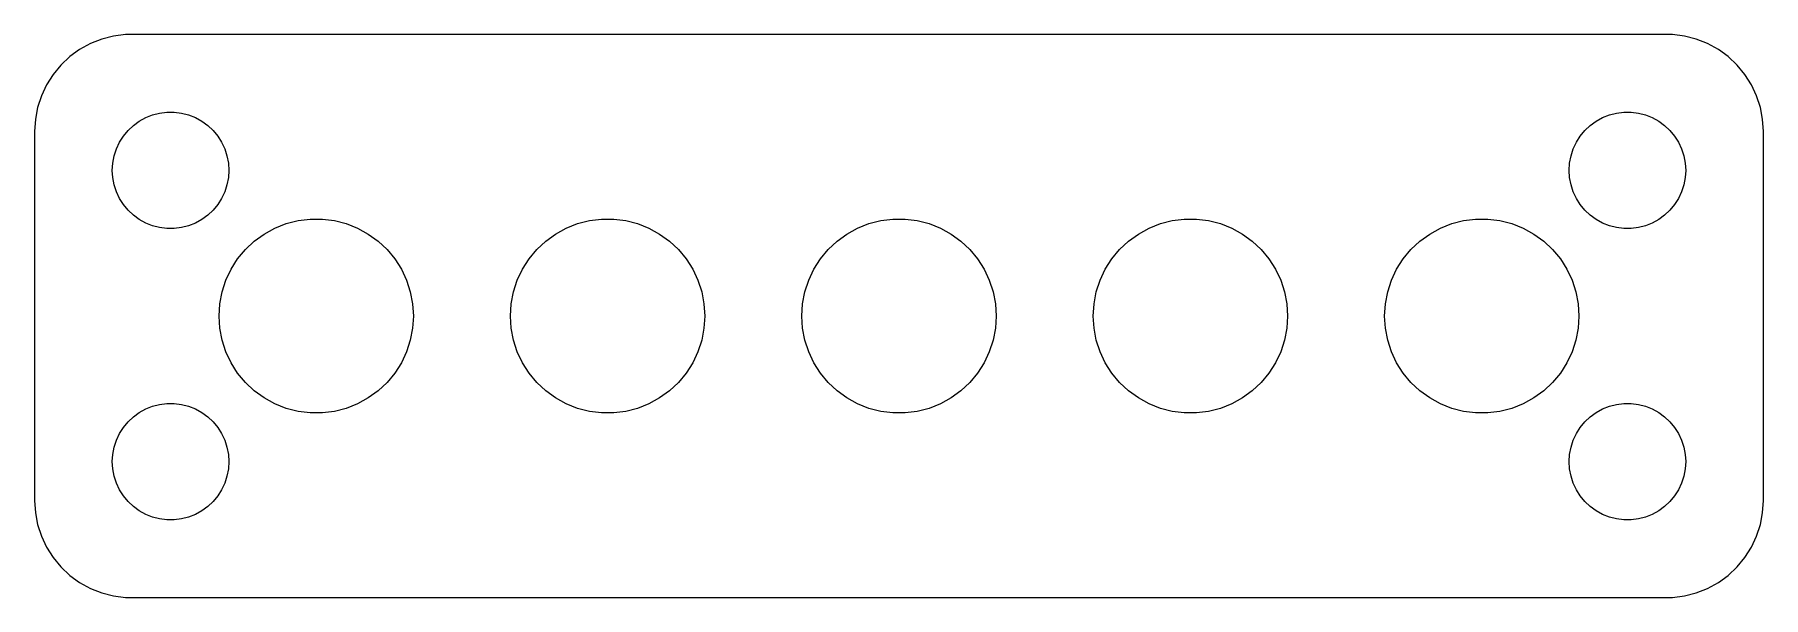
# Model space of a CAD drawing. Header units: metres. Extents: x -44.5 to 44.5, y 24.5 to 53.5.
import ezdxf

# ---------------------------------------------------------------- set-up
doc = ezdxf.new("R2010")
doc.units = ezdxf.units.M

msp = doc.modelspace()

# ---------------------------------------------------------------- linework, layer by layer
for p, q in [((-40.4369, 53.4114), (-41.0451, 53.2553)), ((-39.8139, 53.4901), (-40.4369, 53.4114)), ((39.8139, 53.4901), (-39.8139, 53.4901)), ((40.4369, 53.4114), (39.8139, 53.4901)), ((41.0451, 53.2553), (40.4369, 53.4114)), ((-42.1791, 52.7216), (-42.6871, 52.3526)), ((-41.6289, 53.0241), (-42.1791, 52.7216)), ((-41.0451, 53.2553), (-41.6289, 53.0241)), ((41.6289, 53.0241), (41.0451, 53.2553)), ((42.1791, 52.7216), (41.6289, 53.0241)), ((42.6871, 52.3526), (42.1791, 52.7216)), ((-43.1448, 51.9227), (-43.5451, 51.4389)), ((-42.6871, 52.3526), (-43.1448, 51.9227)), ((43.1448, 51.9227), (42.6871, 52.3526)), ((43.5451, 51.4389), (43.1448, 51.9227)), ((-43.8815, 50.9088), (-44.1489, 50.3406)), ((-43.5451, 51.4389), (-43.8815, 50.9088)), ((43.8815, 50.9088), (43.5451, 51.4389)), ((44.1489, 50.3406), (43.8815, 50.9088)), ((-44.1489, 50.3406), (-44.3429, 49.7434)), ((44.3429, 49.7434), (44.1489, 50.3406)), ((-44.4606, 49.1267), (-44.5, 48.5)), ((-44.3429, 49.7434), (-44.4606, 49.1267)), ((-39.4123, 48.8115), (-39.1075, 49.033)), ((-39.1075, 49.033), (-38.7773, 49.2145)), ((-38.7773, 49.2145), (-38.427, 49.3532)), ((-38.427, 49.3532), (-38.0621, 49.4469)), ((-38.0621, 49.4469), (-37.6884, 49.4941)), ((-37.6884, 49.4941), (-37.3116, 49.4941)), ((-37.3116, 49.4941), (-36.9379, 49.4469)), ((-36.9379, 49.4469), (-36.5729, 49.3532)), ((-36.5729, 49.3532), (-36.2227, 49.2145)), ((-36.2227, 49.2145), (-35.8925, 49.033)), ((-35.8925, 49.033), (-35.5877, 48.8115)), ((35.5877, 48.8115), (35.8925, 49.033)), ((35.8925, 49.033), (36.2227, 49.2145)), ((36.2227, 49.2145), (36.5729, 49.3532)), ((36.5729, 49.3532), (36.9379, 49.4469)), ((36.9379, 49.4469), (37.3116, 49.4941)), ((37.3116, 49.4941), (37.6884, 49.4941)), ((37.6884, 49.4941), (38.0621, 49.4469)), ((38.0621, 49.4469), (38.427, 49.3532)), ((38.427, 49.3532), (38.7773, 49.2145)), ((38.7773, 49.2145), (39.1075, 49.033)), ((39.1075, 49.033), (39.4123, 48.8115)), ((44.4606, 49.1267), (44.3429, 49.7434)), ((44.5, 48.5), (44.4606, 49.1267)), ((-44.5, 48.5), (-44.5, 29.5)), ((-40.1289, 47.9453), (-39.927, 48.2634)), ((-39.927, 48.2634), (-39.6869, 48.5536)), ((-39.6869, 48.5536), (-39.4123, 48.8115)), ((-35.5877, 48.8115), (-35.3131, 48.5536)), ((-35.3131, 48.5536), (-35.0729, 48.2634)), ((-35.0729, 48.2634), (-34.8711, 47.9453)), ((34.8711, 47.9453), (35.0729, 48.2634)), ((35.0729, 48.2634), (35.3131, 48.5536)), ((35.3131, 48.5536), (35.5877, 48.8115)), ((39.4123, 48.8115), (39.6869, 48.5536)), ((39.6869, 48.5536), (39.927, 48.2634)), ((39.927, 48.2634), (40.1289, 47.9453)), ((44.5, 29.5), (44.5, 48.5)), ((-40.4763, 46.876), (-40.4057, 47.2461)), ((-40.4057, 47.2461), (-40.2893, 47.6044)), ((-40.2893, 47.6044), (-40.1289, 47.9453)), ((-34.8711, 47.9453), (-34.7107, 47.6044)), ((-34.7107, 47.6044), (-34.5942, 47.2461)), ((-34.5942, 47.2461), (-34.5237, 46.876)), ((34.5237, 46.876), (34.5942, 47.2461)), ((34.5942, 47.2461), (34.7107, 47.6044)), ((34.7107, 47.6044), (34.8711, 47.9453)), ((40.1289, 47.9453), (40.2893, 47.6044)), ((40.2893, 47.6044), (40.4057, 47.2461)), ((40.4057, 47.2461), (40.4763, 46.876)), ((-40.5, 46.5), (-40.4763, 46.876)), ((-40.4763, 46.124), (-40.5, 46.5)), ((-34.5237, 46.876), (-34.5, 46.5)), ((-34.5, 46.5), (-34.5237, 46.124)), ((34.5, 46.5), (34.5237, 46.876)), ((34.5237, 46.124), (34.5, 46.5)), ((40.4763, 46.876), (40.5, 46.5)), ((40.5, 46.5), (40.4763, 46.124)), ((-40.4057, 45.7539), (-40.4763, 46.124)), ((-40.2893, 45.3956), (-40.4057, 45.7539)), ((-40.1289, 45.0547), (-40.2893, 45.3956)), ((-34.7107, 45.3956), (-34.8711, 45.0547)), ((-34.5942, 45.7539), (-34.7107, 45.3956)), ((-34.5237, 46.124), (-34.5942, 45.7539)), ((34.5942, 45.7539), (34.5237, 46.124)), ((34.7107, 45.3956), (34.5942, 45.7539)), ((34.8711, 45.0547), (34.7107, 45.3956)), ((40.2893, 45.3956), (40.1289, 45.0547)), ((40.4057, 45.7539), (40.2893, 45.3956)), ((40.4763, 46.124), (40.4057, 45.7539)), ((-39.927, 44.7366), (-40.1289, 45.0547)), ((-39.6869, 44.4464), (-39.927, 44.7366)), ((-35.0729, 44.7366), (-35.3131, 44.4464)), ((-34.8711, 45.0547), (-35.0729, 44.7366)), ((35.0729, 44.7366), (34.8711, 45.0547)), ((35.3131, 44.4464), (35.0729, 44.7366)), ((39.927, 44.7366), (39.6869, 44.4464)), ((40.1289, 45.0547), (39.927, 44.7366)), ((-39.4123, 44.1884), (-39.6869, 44.4464)), ((-39.1075, 43.967), (-39.4123, 44.1884)), ((-38.7773, 43.7855), (-39.1075, 43.967)), ((-38.427, 43.6468), (-38.7773, 43.7855)), ((-38.0621, 43.5531), (-38.427, 43.6468)), ((-36.5729, 43.6468), (-36.9379, 43.5531)), ((-36.2227, 43.7855), (-36.5729, 43.6468)), ((-35.8925, 43.967), (-36.2227, 43.7855)), ((-35.5877, 44.1884), (-35.8925, 43.967)), ((-35.3131, 44.4464), (-35.5877, 44.1884)), ((-32.1289, 43.5241), (-31.5451, 43.7553)), ((-31.5451, 43.7553), (-30.9369, 43.9114)), ((-30.9369, 43.9114), (-30.3139, 43.9901)), ((-30.3139, 43.9901), (-29.686, 43.9901)), ((-29.686, 43.9901), (-29.0631, 43.9114)), ((-29.0631, 43.9114), (-28.4549, 43.7553)), ((-28.4549, 43.7553), (-27.8711, 43.5241)), ((-17.1289, 43.5241), (-16.5451, 43.7553)), ((-16.5451, 43.7553), (-15.9369, 43.9114)), ((-15.9369, 43.9114), (-15.3139, 43.9901)), ((-15.3139, 43.9901), (-14.686, 43.9901)), ((-14.686, 43.9901), (-14.0631, 43.9114)), ((-14.0631, 43.9114), (-13.4549, 43.7553)), ((-13.4549, 43.7553), (-12.8711, 43.5241)), ((-2.12889, 43.5241), (-1.54507, 43.7553)), ((-1.54507, 43.7553), (-0.9369, 43.9114)), ((-0.9369, 43.9114), (-0.31395, 43.9901)), ((-0.31395, 43.9901), (0.31395, 43.9901)), ((0.31395, 43.9901), (0.9369, 43.9114)), ((0.9369, 43.9114), (1.54507, 43.7553)), ((1.54507, 43.7553), (2.12889, 43.5241)), ((12.8711, 43.5241), (13.4549, 43.7553)), ((13.4549, 43.7553), (14.0631, 43.9114)), ((14.0631, 43.9114), (14.686, 43.9901)), ((14.686, 43.9901), (15.3139, 43.9901)), ((15.3139, 43.9901), (15.9369, 43.9114)), ((15.9369, 43.9114), (16.5451, 43.7553)), ((16.5451, 43.7553), (17.1289, 43.5241)), ((27.8711, 43.5241), (28.4549, 43.7553)), ((28.4549, 43.7553), (29.0631, 43.9114)), ((29.0631, 43.9114), (29.686, 43.9901)), ((29.686, 43.9901), (30.3139, 43.9901)), ((30.3139, 43.9901), (30.9369, 43.9114)), ((30.9369, 43.9114), (31.5451, 43.7553)), ((31.5451, 43.7553), (32.1289, 43.5241)), ((35.5877, 44.1884), (35.3131, 44.4464)), ((35.8925, 43.967), (35.5877, 44.1884)), ((36.2227, 43.7855), (35.8925, 43.967)), ((36.5729, 43.6468), (36.2227, 43.7855)), ((36.9379, 43.5531), (36.5729, 43.6468)), ((38.427, 43.6468), (38.0621, 43.5531)), ((38.7773, 43.7855), (38.427, 43.6468)), ((39.1075, 43.967), (38.7773, 43.7855)), ((39.4123, 44.1884), (39.1075, 43.967)), ((39.6869, 44.4464), (39.4123, 44.1884)), ((-37.6884, 43.5059), (-38.0621, 43.5531)), ((-37.3116, 43.5059), (-37.6884, 43.5059)), ((-36.9379, 43.5531), (-37.3116, 43.5059)), ((-33.6448, 42.4227), (-33.1871, 42.8526)), ((-33.1871, 42.8526), (-32.6791, 43.2216)), ((-32.6791, 43.2216), (-32.1289, 43.5241)), ((-27.8711, 43.5241), (-27.3209, 43.2216)), ((-27.3209, 43.2216), (-26.8129, 42.8526)), ((-26.8129, 42.8526), (-26.3551, 42.4227)), ((-18.6448, 42.4227), (-18.1871, 42.8526)), ((-18.1871, 42.8526), (-17.6791, 43.2216)), ((-17.6791, 43.2216), (-17.1289, 43.5241)), ((-12.8711, 43.5241), (-12.3209, 43.2216)), ((-12.3209, 43.2216), (-11.8129, 42.8526)), ((-11.8129, 42.8526), (-11.3551, 42.4227)), ((-3.64484, 42.4227), (-3.18712, 42.8526)), ((-3.18712, 42.8526), (-2.67912, 43.2216)), ((-2.67912, 43.2216), (-2.12889, 43.5241)), ((2.12889, 43.5241), (2.67912, 43.2216)), ((2.67912, 43.2216), (3.18712, 42.8526)), ((3.18712, 42.8526), (3.64484, 42.4227)), ((11.3551, 42.4227), (11.8129, 42.8526)), ((11.8129, 42.8526), (12.3209, 43.2216)), ((12.3209, 43.2216), (12.8711, 43.5241)), ((17.1289, 43.5241), (17.6791, 43.2216)), ((17.6791, 43.2216), (18.1871, 42.8526)), ((18.1871, 42.8526), (18.6448, 42.4227)), ((26.3551, 42.4227), (26.8129, 42.8526)), ((26.8129, 42.8526), (27.3209, 43.2216)), ((27.3209, 43.2216), (27.8711, 43.5241)), ((32.1289, 43.5241), (32.6791, 43.2216)), ((32.6791, 43.2216), (33.1871, 42.8526)), ((33.1871, 42.8526), (33.6448, 42.4227)), ((37.3116, 43.5059), (36.9379, 43.5531)), ((37.6884, 43.5059), (37.3116, 43.5059)), ((38.0621, 43.5531), (37.6884, 43.5059)), ((-34.3815, 41.4088), (-34.0451, 41.9389)), ((-34.0451, 41.9389), (-33.6448, 42.4227)), ((-26.3551, 42.4227), (-25.9549, 41.9389)), ((-25.9549, 41.9389), (-25.6185, 41.4088)), ((-19.3815, 41.4088), (-19.0451, 41.9389)), ((-19.0451, 41.9389), (-18.6448, 42.4227)), ((-11.3551, 42.4227), (-10.9549, 41.9389)), ((-10.9549, 41.9389), (-10.6185, 41.4088)), ((-4.38153, 41.4088), (-4.04507, 41.9389)), ((-4.04507, 41.9389), (-3.64484, 42.4227)), ((3.64484, 42.4227), (4.04507, 41.9389)), ((4.04507, 41.9389), (4.38153, 41.4088)), ((10.6185, 41.4088), (10.9549, 41.9389)), ((10.9549, 41.9389), (11.3551, 42.4227)), ((18.6448, 42.4227), (19.0451, 41.9389)), ((19.0451, 41.9389), (19.3815, 41.4088)), ((25.6185, 41.4088), (25.9549, 41.9389)), ((25.9549, 41.9389), (26.3551, 42.4227)), ((33.6448, 42.4227), (34.0451, 41.9389)), ((34.0451, 41.9389), (34.3815, 41.4088)), ((-34.6489, 40.8406), (-34.3815, 41.4088)), ((-25.6185, 41.4088), (-25.3511, 40.8406)), ((-19.6489, 40.8406), (-19.3815, 41.4088)), ((-10.6185, 41.4088), (-10.3511, 40.8406)), ((-4.64888, 40.8406), (-4.38153, 41.4088)), ((4.38153, 41.4088), (4.64888, 40.8406)), ((10.3511, 40.8406), (10.6185, 41.4088)), ((19.3815, 41.4088), (19.6489, 40.8406)), ((25.3511, 40.8406), (25.6185, 41.4088)), ((34.3815, 41.4088), (34.6489, 40.8406)), ((-34.9606, 39.6267), (-34.8429, 40.2434)), ((-34.8429, 40.2434), (-34.6489, 40.8406)), ((-25.3511, 40.8406), (-25.1571, 40.2434)), ((-25.1571, 40.2434), (-25.0394, 39.6267)), ((-19.9606, 39.6267), (-19.8429, 40.2434)), ((-19.8429, 40.2434), (-19.6489, 40.8406)), ((-10.3511, 40.8406), (-10.1571, 40.2434)), ((-10.1571, 40.2434), (-10.0394, 39.6267)), ((-4.96057, 39.6267), (-4.84291, 40.2434)), ((-4.84291, 40.2434), (-4.64888, 40.8406)), ((4.64888, 40.8406), (4.84291, 40.2434)), ((4.84291, 40.2434), (4.96057, 39.6267)), ((10.0394, 39.6267), (10.1571, 40.2434)), ((10.1571, 40.2434), (10.3511, 40.8406)), ((19.6489, 40.8406), (19.8429, 40.2434)), ((19.8429, 40.2434), (19.9606, 39.6267)), ((25.0394, 39.6267), (25.1571, 40.2434)), ((25.1571, 40.2434), (25.3511, 40.8406)), ((34.6489, 40.8406), (34.8429, 40.2434)), ((34.8429, 40.2434), (34.9606, 39.6267)), ((-35, 39), (-34.9606, 39.6267)), ((-25.0394, 39.6267), (-25, 39)), ((-20, 39), (-19.9606, 39.6267)), ((-10.0394, 39.6267), (-10, 39)), ((-5, 39), (-4.96057, 39.6267)), ((4.96057, 39.6267), (5, 39)), ((10, 39), (10.0394, 39.6267)), ((19.9606, 39.6267), (20, 39)), ((25, 39), (25.0394, 39.6267)), ((34.9606, 39.6267), (35, 39)), ((-34.9606, 38.3733), (-35, 39)), ((-34.8429, 37.7566), (-34.9606, 38.3733)), ((-25.0394, 38.3733), (-25.1571, 37.7566)), ((-25, 39), (-25.0394, 38.3733)), ((-19.9606, 38.3733), (-20, 39)), ((-19.8429, 37.7566), (-19.9606, 38.3733)), ((-10.0394, 38.3733), (-10.1571, 37.7566)), ((-10, 39), (-10.0394, 38.3733)), ((-4.96057, 38.3733), (-5, 39)), ((-4.84291, 37.7566), (-4.96057, 38.3733)), ((4.96057, 38.3733), (4.84291, 37.7566)), ((5, 39), (4.96057, 38.3733)), ((10.0394, 38.3733), (10, 39)), ((10.1571, 37.7566), (10.0394, 38.3733)), ((19.9606, 38.3733), (19.8429, 37.7566)), ((20, 39), (19.9606, 38.3733)), ((25.0394, 38.3733), (25, 39)), ((25.1571, 37.7566), (25.0394, 38.3733)), ((34.9606, 38.3733), (34.8429, 37.7566)), ((35, 39), (34.9606, 38.3733)), ((-34.6489, 37.1594), (-34.8429, 37.7566)), ((-25.1571, 37.7566), (-25.3511, 37.1594)), ((-19.6489, 37.1594), (-19.8429, 37.7566)), ((-10.1571, 37.7566), (-10.3511, 37.1594)), ((-4.64888, 37.1594), (-4.84291, 37.7566)), ((4.84291, 37.7566), (4.64888, 37.1594)), ((10.3511, 37.1594), (10.1571, 37.7566)), ((19.8429, 37.7566), (19.6489, 37.1594)), ((25.3511, 37.1594), (25.1571, 37.7566)), ((34.8429, 37.7566), (34.6489, 37.1594)), ((-34.3815, 36.5912), (-34.6489, 37.1594)), ((-34.0451, 36.0611), (-34.3815, 36.5912)), ((-25.6185, 36.5912), (-25.9549, 36.0611)), ((-25.3511, 37.1594), (-25.6185, 36.5912)), ((-19.3815, 36.5912), (-19.6489, 37.1594)), ((-19.0451, 36.0611), (-19.3815, 36.5912)), ((-10.6185, 36.5912), (-10.9549, 36.0611)), ((-10.3511, 37.1594), (-10.6185, 36.5912)), ((-4.38153, 36.5912), (-4.64888, 37.1594)), ((-4.04507, 36.0611), (-4.38153, 36.5912)), ((4.38153, 36.5912), (4.04507, 36.0611)), ((4.64888, 37.1594), (4.38153, 36.5912)), ((10.6185, 36.5912), (10.3511, 37.1594)), ((10.9549, 36.0611), (10.6185, 36.5912)), ((19.3815, 36.5912), (19.0451, 36.0611)), ((19.6489, 37.1594), (19.3815, 36.5912)), ((25.6185, 36.5912), (25.3511, 37.1594)), ((25.9549, 36.0611), (25.6185, 36.5912)), ((34.3815, 36.5912), (34.0451, 36.0611)), ((34.6489, 37.1594), (34.3815, 36.5912)), ((-33.6448, 35.5773), (-34.0451, 36.0611)), ((-25.9549, 36.0611), (-26.3551, 35.5773)), ((-18.6448, 35.5773), (-19.0451, 36.0611)), ((-10.9549, 36.0611), (-11.3551, 35.5773)), ((-3.64484, 35.5773), (-4.04507, 36.0611)), ((4.04507, 36.0611), (3.64484, 35.5773)), ((11.3551, 35.5773), (10.9549, 36.0611)), ((19.0451, 36.0611), (18.6448, 35.5773)), ((26.3551, 35.5773), (25.9549, 36.0611)), ((34.0451, 36.0611), (33.6448, 35.5773)), ((-33.1871, 35.1474), (-33.6448, 35.5773)), ((-32.6791, 34.7784), (-33.1871, 35.1474)), ((-32.1289, 34.4759), (-32.6791, 34.7784)), ((-27.3209, 34.7784), (-27.8711, 34.4759)), ((-26.8129, 35.1474), (-27.3209, 34.7784)), ((-26.3551, 35.5773), (-26.8129, 35.1474)), ((-18.1871, 35.1474), (-18.6448, 35.5773)), ((-17.6791, 34.7784), (-18.1871, 35.1474)), ((-17.1289, 34.4759), (-17.6791, 34.7784)), ((-12.3209, 34.7784), (-12.8711, 34.4759)), ((-11.8129, 35.1474), (-12.3209, 34.7784)), ((-11.3551, 35.5773), (-11.8129, 35.1474)), ((-3.18712, 35.1474), (-3.64484, 35.5773)), ((-2.67912, 34.7784), (-3.18712, 35.1474)), ((-2.12889, 34.4759), (-2.67912, 34.7784)), ((2.67912, 34.7784), (2.12889, 34.4759)), ((3.18712, 35.1474), (2.67912, 34.7784)), ((3.64484, 35.5773), (3.18712, 35.1474)), ((11.8129, 35.1474), (11.3551, 35.5773)), ((12.3209, 34.7784), (11.8129, 35.1474)), ((12.8711, 34.4759), (12.3209, 34.7784)), ((17.6791, 34.7784), (17.1289, 34.4759)), ((18.1871, 35.1474), (17.6791, 34.7784)), ((18.6448, 35.5773), (18.1871, 35.1474)), ((26.8129, 35.1474), (26.3551, 35.5773)), ((27.3209, 34.7784), (26.8129, 35.1474)), ((27.8711, 34.4759), (27.3209, 34.7784)), ((32.6791, 34.7784), (32.1289, 34.4759)), ((33.1871, 35.1474), (32.6791, 34.7784)), ((33.6448, 35.5773), (33.1871, 35.1474)), ((-39.4123, 33.8116), (-39.1075, 34.033)), ((-39.1075, 34.033), (-38.7773, 34.2145)), ((-38.7773, 34.2145), (-38.427, 34.3532)), ((-38.427, 34.3532), (-38.0621, 34.4469)), ((-38.0621, 34.4469), (-37.6884, 34.4941)), ((-37.6884, 34.4941), (-37.3116, 34.4941)), ((-37.3116, 34.4941), (-36.9379, 34.4469)), ((-36.9379, 34.4469), (-36.5729, 34.3532)), ((-36.5729, 34.3532), (-36.2227, 34.2145)), ((-36.2227, 34.2145), (-35.8925, 34.033)), ((-35.8925, 34.033), (-35.5877, 33.8116)), ((-31.5451, 34.2447), (-32.1289, 34.4759)), ((-30.9369, 34.0886), (-31.5451, 34.2447)), ((-30.3139, 34.0099), (-30.9369, 34.0886)), ((-29.686, 34.0099), (-30.3139, 34.0099)), ((-29.0631, 34.0886), (-29.686, 34.0099)), ((-28.4549, 34.2447), (-29.0631, 34.0886)), ((-27.8711, 34.4759), (-28.4549, 34.2447)), ((-16.5451, 34.2447), (-17.1289, 34.4759)), ((-15.9369, 34.0886), (-16.5451, 34.2447)), ((-15.3139, 34.0099), (-15.9369, 34.0886)), ((-14.686, 34.0099), (-15.3139, 34.0099)), ((-14.0631, 34.0886), (-14.686, 34.0099)), ((-13.4549, 34.2447), (-14.0631, 34.0886)), ((-12.8711, 34.4759), (-13.4549, 34.2447)), ((-1.54507, 34.2447), (-2.12889, 34.4759)), ((-0.9369, 34.0886), (-1.54507, 34.2447)), ((-0.31395, 34.0099), (-0.9369, 34.0886)), ((0.31395, 34.0099), (-0.31395, 34.0099)), ((0.9369, 34.0886), (0.31395, 34.0099)), ((1.54507, 34.2447), (0.9369, 34.0886)), ((2.12889, 34.4759), (1.54507, 34.2447)), ((13.4549, 34.2447), (12.8711, 34.4759)), ((14.0631, 34.0886), (13.4549, 34.2447)), ((14.686, 34.0099), (14.0631, 34.0886)), ((15.3139, 34.0099), (14.686, 34.0099)), ((15.9369, 34.0886), (15.3139, 34.0099)), ((16.5451, 34.2447), (15.9369, 34.0886)), ((17.1289, 34.4759), (16.5451, 34.2447)), ((28.4549, 34.2447), (27.8711, 34.4759)), ((29.0631, 34.0886), (28.4549, 34.2447)), ((29.686, 34.0099), (29.0631, 34.0886)), ((30.3139, 34.0099), (29.686, 34.0099)), ((30.9369, 34.0886), (30.3139, 34.0099)), ((31.5451, 34.2447), (30.9369, 34.0886)), ((32.1289, 34.4759), (31.5451, 34.2447)), ((35.5877, 33.8116), (35.8925, 34.033)), ((35.8925, 34.033), (36.2227, 34.2145)), ((36.2227, 34.2145), (36.5729, 34.3532)), ((36.5729, 34.3532), (36.9379, 34.4469)), ((36.9379, 34.4469), (37.3116, 34.4941)), ((37.3116, 34.4941), (37.6884, 34.4941)), ((37.6884, 34.4941), (38.0621, 34.4469)), ((38.0621, 34.4469), (38.427, 34.3532)), ((38.427, 34.3532), (38.7773, 34.2145)), ((38.7773, 34.2145), (39.1075, 34.033)), ((39.1075, 34.033), (39.4123, 33.8116)), ((-40.2893, 32.6044), (-40.1289, 32.9453)), ((-40.1289, 32.9453), (-39.927, 33.2634)), ((-39.927, 33.2634), (-39.6869, 33.5536)), ((-39.6869, 33.5536), (-39.4123, 33.8116)), ((-35.5877, 33.8116), (-35.3131, 33.5536)), ((-35.3131, 33.5536), (-35.0729, 33.2634)), ((-35.0729, 33.2634), (-34.8711, 32.9453)), ((-34.8711, 32.9453), (-34.7107, 32.6044)), ((34.7107, 32.6044), (34.8711, 32.9453)), ((34.8711, 32.9453), (35.0729, 33.2634)), ((35.0729, 33.2634), (35.3131, 33.5536)), ((35.3131, 33.5536), (35.5877, 33.8116)), ((39.4123, 33.8116), (39.6869, 33.5536)), ((39.6869, 33.5536), (39.927, 33.2634)), ((39.927, 33.2634), (40.1289, 32.9453)), ((40.1289, 32.9453), (40.2893, 32.6044)), ((-40.4763, 31.876), (-40.4057, 32.2461)), ((-40.4057, 32.2461), (-40.2893, 32.6044)), ((-34.7107, 32.6044), (-34.5942, 32.2461)), ((-34.5942, 32.2461), (-34.5237, 31.876)), ((34.5237, 31.876), (34.5942, 32.2461)), ((34.5942, 32.2461), (34.7107, 32.6044)), ((40.2893, 32.6044), (40.4057, 32.2461)), ((40.4057, 32.2461), (40.4763, 31.876)), ((-40.5, 31.5), (-40.4763, 31.876)), ((-40.4763, 31.124), (-40.5, 31.5)), ((-34.5237, 31.876), (-34.5, 31.5)), ((-34.5, 31.5), (-34.5237, 31.124)), ((34.5, 31.5), (34.5237, 31.876)), ((34.5237, 31.124), (34.5, 31.5)), ((40.4763, 31.876), (40.5, 31.5)), ((40.5, 31.5), (40.4763, 31.124)), ((-40.4057, 30.7539), (-40.4763, 31.124)), ((-40.2893, 30.3956), (-40.4057, 30.7539)), ((-40.1289, 30.0547), (-40.2893, 30.3956)), ((-34.7107, 30.3956), (-34.8711, 30.0547)), ((-34.5942, 30.7539), (-34.7107, 30.3956)), ((-34.5237, 31.124), (-34.5942, 30.7539)), ((34.5942, 30.7539), (34.5237, 31.124)), ((34.7107, 30.3956), (34.5942, 30.7539)), ((34.8711, 30.0547), (34.7107, 30.3956)), ((40.2893, 30.3956), (40.1289, 30.0547)), ((40.4057, 30.7539), (40.2893, 30.3956)), ((40.4763, 31.124), (40.4057, 30.7539)), ((-44.5, 29.5), (-44.4606, 28.8733)), ((-39.927, 29.7366), (-40.1289, 30.0547)), ((-39.6869, 29.4464), (-39.927, 29.7366)), ((-39.4123, 29.1885), (-39.6869, 29.4464)), ((-35.3131, 29.4464), (-35.5877, 29.1885)), ((-35.0729, 29.7366), (-35.3131, 29.4464)), ((-34.8711, 30.0547), (-35.0729, 29.7366)), ((35.0729, 29.7366), (34.8711, 30.0547)), ((35.3131, 29.4464), (35.0729, 29.7366)), ((35.5877, 29.1885), (35.3131, 29.4464)), ((39.6869, 29.4464), (39.4123, 29.1885)), ((39.927, 29.7366), (39.6869, 29.4464)), ((40.1289, 30.0547), (39.927, 29.7366)), ((44.4606, 28.8733), (44.5, 29.5)), ((-44.4606, 28.8733), (-44.3429, 28.2566)), ((-39.1075, 28.967), (-39.4123, 29.1885)), ((-38.7773, 28.7855), (-39.1075, 28.967)), ((-38.427, 28.6468), (-38.7773, 28.7855)), ((-38.0621, 28.5531), (-38.427, 28.6468)), ((-37.6884, 28.5059), (-38.0621, 28.5531)), ((-37.3116, 28.5059), (-37.6884, 28.5059)), ((-36.9379, 28.5531), (-37.3116, 28.5059)), ((-36.5729, 28.6468), (-36.9379, 28.5531)), ((-36.2227, 28.7855), (-36.5729, 28.6468)), ((-35.8925, 28.967), (-36.2227, 28.7855)), ((-35.5877, 29.1885), (-35.8925, 28.967)), ((35.8925, 28.967), (35.5877, 29.1885)), ((36.2227, 28.7855), (35.8925, 28.967)), ((36.5729, 28.6468), (36.2227, 28.7855)), ((36.9379, 28.5531), (36.5729, 28.6468)), ((37.3116, 28.5059), (36.9379, 28.5531)), ((37.6884, 28.5059), (37.3116, 28.5059)), ((38.0621, 28.5531), (37.6884, 28.5059)), ((38.427, 28.6468), (38.0621, 28.5531)), ((38.7773, 28.7855), (38.427, 28.6468)), ((39.1075, 28.967), (38.7773, 28.7855)), ((39.4123, 29.1885), (39.1075, 28.967)), ((44.3429, 28.2566), (44.4606, 28.8733)), ((-44.3429, 28.2566), (-44.1489, 27.6594)), ((-44.1489, 27.6594), (-43.8815, 27.0912)), ((43.8815, 27.0912), (44.1489, 27.6594)), ((44.1489, 27.6594), (44.3429, 28.2566)), ((-43.8815, 27.0912), (-43.5451, 26.5611)), ((43.5451, 26.5611), (43.8815, 27.0912)), ((-43.5451, 26.5611), (-43.1448, 26.0773)), ((-43.1448, 26.0773), (-42.6871, 25.6474)), ((42.6871, 25.6474), (43.1448, 26.0773)), ((43.1448, 26.0773), (43.5451, 26.5611)), ((-42.6871, 25.6474), (-42.1791, 25.2784)), ((-42.1791, 25.2784), (-41.6289, 24.9759)), ((-41.6289, 24.9759), (-41.0451, 24.7447)), ((41.0451, 24.7447), (41.6289, 24.9759)), ((41.6289, 24.9759), (42.1791, 25.2784)), ((42.1791, 25.2784), (42.6871, 25.6474)), ((-41.0451, 24.7447), (-40.4369, 24.5886)), ((-40.4369, 24.5886), (-39.8139, 24.5099)), ((-39.8139, 24.5099), (39.8139, 24.5099)), ((39.8139, 24.5099), (40.4369, 24.5886)), ((40.4369, 24.5886), (41.0451, 24.7447))]:
    msp.add_line(p, q)

doc.saveas('drawing.dxf')
